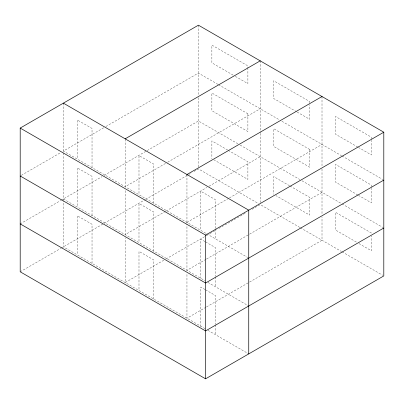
<?xml version="1.0" encoding="UTF-8"?>
<svg xmlns="http://www.w3.org/2000/svg" width="404" height="404" viewBox="0 0 404 404"><rect width="100%" height="100%" fill="white"/><g stroke="black" fill="none" stroke-linecap="round" stroke-linejoin="round"><path stroke-width="0.3" stroke-dasharray="2.02 1.52" d="M21.291 175.356L60.64 152.636M103.671 127.795L63.372 151.061L206.217 233.527M105.853 126.533L198.43 73.084L217.943 84.35M20.2 223.892L60.64 200.541M61.191 200.227L102.04 176.644M104.217 175.387L146.697 150.859M147.238 150.546L198.43 120.993L237.996 143.834M165.463 163.469L125.164 186.734L125.164 138.83M167.64 162.211L260.221 108.762M20.2 271.796L60.64 248.45M61.191 248.132L103.671 223.604M104.217 223.291L145.061 199.707M145.607 199.394L188.082 174.871M188.628 174.558L191.895 172.67M194.072 171.412L198.43 168.897L258.595 203.631M165.463 211.373L125.164 234.638L125.164 189.885M166.009 211.06L206.853 187.476M209.03 186.219L260.221 156.666M186.956 222.407L228.886 198.197M229.432 197.884L322.008 144.435M163.832 260.221L125.164 282.548L125.164 237.789M166.009 258.964L209.575 233.81M210.12 233.497L216.655 229.724M218.832 228.467L245.516 213.059M252.051 209.287L260.221 204.57L299.788 227.417M206.015 259.307L186.956 270.311L186.956 225.558M206.56 258.994L249.036 234.472M249.581 234.158L322.008 192.339M206.015 307.217L186.956 318.221L186.956 273.463M206.56 306.899L249.036 282.376M249.581 282.063L322.008 240.244L322.008 216.923M233.159 75.119L211.878 62.832L211.878 45.096L247.894 65.892L247.894 68.337M235.345 76.381L247.894 83.628L247.894 68.948M296.587 111.741L273.67 98.505L273.67 80.77L309.686 101.566L309.686 104.01M297.132 112.054L309.686 119.301L309.686 104.621M357.833 147.096L335.461 134.184L335.461 116.448L371.473 137.239L371.473 139.683M358.378 147.415L371.473 154.974L371.473 140.299M218.483 84.663L279.735 120.023M281.901 121.276L341.521 155.702M342.067 156.015L382.714 179.482M357.833 195.006L335.461 182.088L335.461 164.352L371.473 185.143L371.473 187.592M358.378 195.319L371.473 202.879L371.473 188.203M240.168 145.087L299.788 179.507M301.955 180.76L341.521 203.606M342.067 203.919L382.714 227.386M227.704 150.046L211.878 140.91L211.878 158.646M228.25 150.359L247.894 161.701L247.894 179.437L214.064 159.903M289.496 185.719L273.67 176.583L273.67 194.319M290.042 186.037L309.686 197.379L309.686 215.11L275.851 195.581M371.473 233.052L335.461 212.257L335.461 229.992L356.742 242.279M358.924 243.541L371.473 250.788L371.473 236.108M300.329 227.73L341.521 251.51M342.067 251.823L382.714 275.296M206.762 233.845L247.662 257.454M205.02 241.602L200.783 239.158L200.783 278.295M205.55 241.91L215.61 247.718L215.61 276.296M63.372 198.965L205.126 280.805M207.853 282.381L248.202 305.676M205.02 289.506L200.783 287.062L200.783 326.2M205.55 289.814L215.61 295.622L215.61 324.2M205.126 328.71L63.372 246.869L63.372 200.854M207.853 330.285L248.202 353.581M322.008 96.526L322.008 166.493M322.008 169.018L322.008 214.403M260.221 60.852L260.221 132.714M260.221 133.345L260.221 203.939M215.61 228.391L215.61 199.813L200.783 191.249L200.783 230.391M215.61 229.012L215.61 238.951M215.61 276.917L215.61 286.86M215.61 324.821L215.61 334.764M198.43 25.179L198.43 95.147M198.43 97.667L198.43 168.266M186.956 174.503L186.956 224.927M153.823 203.278L153.823 164.14L138.991 155.575L138.991 194.718M153.823 251.182L153.823 212.044L138.991 203.48L138.991 242.622M153.823 299.091L153.823 259.949L138.991 251.389L138.991 290.526M92.031 167.604L92.031 128.462L77.199 119.902L77.199 159.04M92.031 215.509L92.031 176.371L77.199 167.806L77.199 206.949M92.031 263.413L92.031 224.276L77.199 215.716L77.199 254.853M63.372 103.151L63.372 152.318M63.372 152.949L63.372 200.227M247.894 113.797L211.878 93.006L211.878 110.741L247.894 131.532L247.894 113.797M309.686 149.47L273.67 128.679L273.67 146.415L309.686 167.206L309.686 149.47"/><path stroke-width="0.61" d="M20.2 128.078L198.43 25.179L383.8 132.204L383.8 275.922L205.57 378.821L20.2 271.796L20.2 128.078L205.57 235.103L383.8 132.204M125.164 138.83L260.221 60.852M186.956 174.503L322.008 96.526M383.8 180.108L205.57 283.007L20.2 175.987M383.8 228.013L205.57 330.916L20.2 223.892M63.372 103.151L248.743 210.176L248.743 353.894M205.57 235.103L205.57 378.821"/></g></svg>
